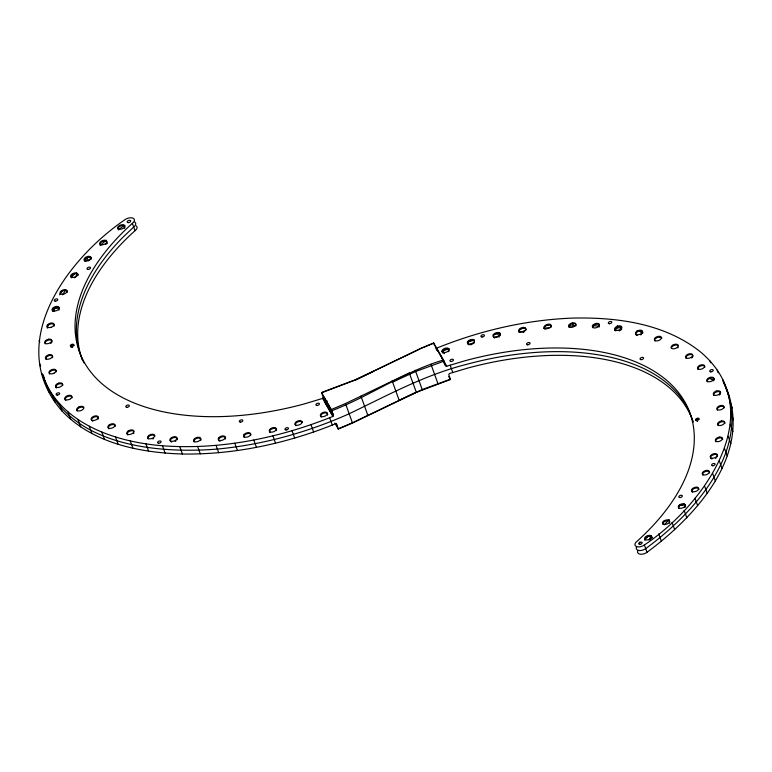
<?xml version="1.0" encoding="UTF-8"?>
<svg xmlns="http://www.w3.org/2000/svg" width="772" height="772" viewBox="0 0 772 772"><rect width="100%" height="100%" fill="white"/><g stroke="black" fill="none" stroke-linecap="round" stroke-linejoin="round"><path stroke-width="1.16" d="M692.986 421.425A226.196 126.811 -19.8 0 0 467.813 368.051L449.391 373.571L448.773 374.584L450.443 379.486L416.243 392.408L352.495 423.027L338.319 429.029L336.65 424.127L335.559 423.76C287.068 443.379 234.852 454.795 182.404 454.013C139.52 452.672 92.756 443.331 62.011 411.022C3.879 344.573 66.315 259.566 124.987 219.692A6.022 3.377 -19.8 0 1 133.122 218.225A6.022 3.377 -19.8 0 1 132.359 223.349A226.196 126.811 -19.8 0 0 95.844 377.884A226.196 126.811 -19.8 0 0 304.187 403.949L322.609 398.429L323.227 397.416L321.557 392.514L355.757 379.592L418.434 349.755M434.346 345.094L433.681 342.971L419.505 348.973L355.718 379.872L321.557 392.774M444.064 363.091L445.618 365.812L446.747 366.227L465.169 360.707A226.196 126.811 -19.8 0 1 673.512 386.782A226.196 126.811 -19.8 0 1 636.996 541.307A6.022 3.377 -19.8 0 0 636.244 546.441A6.022 3.377 -19.8 0 0 644.379 544.964C702.346 506.606 770.9 412.933 701.362 352.64C665.377 323.333 616.674 316.974 571.705 318.122C525.288 320.023 479.431 330.792 436.441 348.24L435.35 347.873M637.759 550.87A6.022 3.377 -19.8 0 0 640.2 554.171A6.022 3.377 -19.8 0 0 647.013 552.308C695.418 516.507 751.899 455.383 727.06 390.188M352.495 423.027L345.48 403.534L331.304 409.536L321.557 392.514M419.505 348.973L433.671 343.231M367.945 415.606L360.929 396.113L345.48 403.534M47.266 328.003L48.25 324.684M200.71 440.358L200.923 439.76A3.677 2.065 -19.8 0 0 198.694 438.052A3.677 2.065 -19.8 0 0 194.563 439.77L194.119 440.368A3.677 2.065 -19.8 0 0 194.187 441.999M225.356 438.998L225.578 438.399A3.677 2.065 -19.8 0 0 222.905 436.72A3.677 2.065 -19.8 0 0 218.775 439.007L218.553 439.606A3.677 2.065 -19.8 0 0 218.833 440.638M525.993 330.069L526.05 329.914A3.677 2.065 -19.8 0 0 522.924 328.283A3.677 2.065 -19.8 0 0 519.025 331.12L519.045 331.671A3.677 2.065 -19.8 0 0 519.788 332.51M551.227 327.077L551.382 326.662A3.677 2.065 -19.8 0 0 548.709 324.973A3.677 2.065 -19.8 0 0 544.578 327.27L544.356 327.859A3.677 2.065 -19.8 0 0 544.376 328.418M54.05 310.122L54.88 308.578L58.759 308.076M42.296 374.478C59.212 423.5 115.356 442.018 162.487 445.772C220.609 450.086 279.117 438.1 332.915 416.426L333.494 415.355L332.578 413.753L332.047 414.738L324.761 402.019L325.302 401.035L323.227 397.416M678.482 507.214L679.746 505.149M59.637 294.865L62.117 291.054M62.532 294.875L65.63 290.118M599.024 327.058L599.468 326.459M373.194 371.467L355.718 379.872M398.786 400.562L422.265 389.522L450.443 379.226M71.333 277.775L74.247 274.002M74.546 277.814L77.461 274.041M636.591 546.875A6.022 3.377 -19.8 0 0 638.666 550.465A6.022 3.377 -19.8 0 0 645.691 548.631C695.022 512.425 754.562 446.978 723.065 381.542M84.901 260.608L88.78 256.478M662.434 522.798L664.084 521.052M664.296 524.796L669.227 519.556M91.27 258.765L90.594 258.581L88.249 260.878L87.217 258.012L86.512 257.858M644.456 539.966L648.615 536.019M648.818 539.676L652.012 537.37M74.093 345.567A1.843 1.033 -19.8 0 0 73.967 345.325L71.642 345.335L70.734 346.966M698.959 419.119L697.309 419.128L695.939 420.122A1.843 1.033 -19.8 0 0 695.833 420.422M100.128 245.448L106.14 240.237M105.455 244.599L107.173 243.103M118.637 229.631L124.128 225.395L124.823 227.306M621.412 328.09L618.015 327.695L615.265 329.702A3.696 2.075 -19.8 0 1 614.618 330.252M333.494 415.355L331.825 410.714C370.077 396.007 403.988 371.708 443.427 359.993L445.618 365.812M360.929 396.113L409.228 372.915L416.282 392.128L352.534 422.747L338.329 428.769M391.771 381.069L392.601 382.092L415.761 371.467L443.948 361.161M436.498 350.141L437.27 349.812L436.267 349.475M441.565 351.511L448.831 348.732M324.761 402.019L327.222 400.977M467.745 342.131L474.384 340.018M469.878 344.65L473.197 343.588M493.163 334.758L500.005 333.041M494.196 337.625L498.799 336.399M520.28 328.804L524.989 328.013M518.958 332.066L524.844 331.082M547.232 324.896L549.567 324.626M543.613 328.303L550.6 327.492M568.935 326.093L575.864 325.794M592.394 325.736L599.255 326.102M695.591 501.877L696.344 501.983M637.045 330.773L642.632 331.999M443.543 362.193L444.556 362.522L434.848 345.547M659.539 336.91L661.797 337.721M123.838 225.26L125.006 225.791M433.681 342.971L443.427 359.993M436.441 348.24L446.747 366.227M448.725 376.475L450.443 379.486M323.487 398.14L332.819 414.41L331.159 409.826L323.883 397.107L325.533 401.701M322.609 398.429L332.915 416.426M335.473 423.519L337.152 426.453L336.09 423.5M334.884 423.027L338.319 429.029M467.928 344.148L467.668 343.675A3.677 2.065 -19.8 0 1 470.167 340.684A3.677 2.065 -19.8 0 1 474.384 340.877M449.265 349.948L449.005 349.475A3.677 2.065 -19.8 0 0 444.778 349.282A3.677 2.065 -19.8 0 0 442.279 352.264M302.257 422.573L302.006 422.12A3.677 2.065 -19.8 0 0 298.243 421.753A3.677 2.065 -19.8 0 0 295.271 424.359L295.29 424.909A3.677 2.065 -19.8 0 0 296.023 425.748M331.304 409.536L331.825 410.714M415.268 370.29L422.284 389.783M729.704 397.522L722.881 379.824M430.94 364.23L437.956 383.723M729.694 401.093L732.338 408.427M717.178 370.068L718.163 372.818M730.756 412.46L733.4 419.804M709.989 360.978L710.645 362.821M730.244 424.224L732.889 431.558M728.16 436.286L730.804 443.62M724.522 448.571L727.166 455.914M719.35 461.009L721.984 468.343M696.875 419.312L697.56 421.222M696.479 419.543L697.164 421.454M712.672 473.497L715.316 480.84M704.547 485.964L707.191 493.298M640.384 331.4L640.673 332.201M695.022 498.316L697.666 505.66M684.166 510.475L686.81 517.819M617.33 325.784L618.015 327.695M672.045 522.354L674.689 529.698M658.757 533.877L661.401 541.22M649.792 536.183L650.478 538.094M572.467 322.937L573.499 325.803M644.379 544.964L647.013 552.308M639.534 542.205L639.824 543.005M497.766 333.533L499.088 337.2M450.134 365.127L452.778 372.461M443.253 350.797L444.286 353.663M442.134 358.266L443.196 361.209M392.601 382.092L399.105 400.147M329.673 417.797L332.317 425.14M310.991 424.716L313.635 432.05M292.028 430.757L294.672 438.091M272.921 435.871L275.565 443.215M253.805 440.04L256.449 447.374M234.804 443.215L237.448 450.558M216.044 445.386L218.688 452.73M132.359 223.349L135.004 230.693A226.196 126.811 -19.8 0 0 82.45 360.119M197.661 446.544L200.295 453.878M179.77 446.67L182.404 454.013M162.487 445.772L165.131 453.106M89.899 256.671L90.594 258.581M145.956 443.842L148.591 451.186M130.256 440.908L132.9 448.252M115.52 436.981L118.164 444.325M72.085 345.152L72.771 347.062M71.642 345.335L72.327 347.246M71.246 345.567L71.931 347.477M101.836 432.098L104.481 439.442M53.355 308.211L54.339 310.923M89.301 426.279L91.945 433.623M77.991 419.572L80.635 426.916M67.994 412.026L70.638 419.36M39.111 340.442L39.768 342.276M59.367 403.679L62.011 411.022M52.187 394.598L54.822 401.932M39.661 363.573L40.655 366.324M46.474 384.842L49.118 392.176M43.357 375.269L44.94 381.812M42.566 373.783C64.172 445 154.661 454.119 217.366 449.063C262.924 444.778 307.555 432.378 349.282 413.715C387.496 395.37 425.092 374.796 466.491 364.374A226.196 126.811 -19.8 0 1 693.053 422.245M493.366 336.775L493.347 336.225A3.677 2.065 -19.8 0 1 496.772 333.494A3.677 2.065 -19.8 0 1 500.343 334.459L500.372 335.019A3.677 2.065 -19.8 0 1 500.15 335.617M269.592 431.799L269.573 431.249A3.677 2.065 -19.8 0 1 272.998 428.518A3.677 2.065 -19.8 0 1 276.569 429.493L276.588 430.043A3.677 2.065 -19.8 0 1 276.376 430.641M250.9 435.051L250.89 434.597A3.677 2.065 -19.8 0 0 247.773 433.526A3.677 2.065 -19.8 0 0 244.106 435.755L243.884 436.354A3.677 2.065 -19.8 0 0 244.164 437.386M83.974 362.908A226.196 126.811 -19.8 0 1 123.25 236.936L133.681 227.026A6.022 3.377 -19.8 0 0 134.743 222.066M136.335 225.935A6.022 3.377 -19.8 0 1 135.004 230.693M714.37 379.255A3.696 2.075 -19.8 0 1 710.298 377.855M684.368 504.57A3.696 2.075 -19.8 0 1 680.846 505.178M124.784 227.808A3.677 2.065 -19.8 0 1 124.34 228.406M118.743 229.815A3.677 2.065 -19.8 0 1 119.66 226.408A3.677 2.065 -19.8 0 1 124.726 226.177M106.999 243.006A3.677 2.065 -19.8 0 1 106.661 243.614M100.543 245.129A3.677 2.065 -19.8 0 1 102.165 241.665A3.677 2.065 -19.8 0 1 106.97 241.906M270.325 432.648A3.677 2.065 -19.8 0 1 269.853 432.281M327.453 415.162A3.677 2.065 -19.8 0 0 324.549 412.933A3.677 2.065 -19.8 0 0 320.67 416.32L320.93 416.793A3.677 2.065 -19.8 0 0 321.413 417.16M219.981 441.237A3.677 2.065 -19.8 0 1 219.316 441.005M54.059 326.102A3.677 2.065 -19.8 0 0 52.042 323.806L51.145 323.883A3.677 2.065 -19.8 0 0 47.536 327.743M59.193 309.543A3.677 2.065 -19.8 0 1 58.759 310.141M53.152 311.55A3.677 2.065 -19.8 0 1 52.805 309.254A3.677 2.065 -19.8 0 1 56.288 307.324L57.176 307.246A3.677 2.065 -19.8 0 1 59.396 308.395M67.386 292.173A3.677 2.065 -19.8 0 0 65.958 290.542L65.147 290.465A3.677 2.065 -19.8 0 0 61.316 291.893A3.677 2.065 -19.8 0 0 60.641 294.402M84.36 260.54A3.677 2.065 -19.8 0 1 87.873 257.279A3.677 2.065 -19.8 0 1 91.366 258.881M85.055 261.399A3.677 2.065 -19.8 0 1 84.592 261.023M98.498 418.366A3.677 2.065 -19.8 0 1 98.276 418.964M92.901 421.194A3.677 2.065 -19.8 0 1 92.235 420.962M91.492 420.122A3.677 2.065 -19.8 0 1 92.775 417.816L93.557 417.343A3.677 2.065 -19.8 0 1 98.478 417.806M78.088 275.392A3.677 2.065 -19.8 0 0 76.66 273.761L75.849 273.684A3.677 2.065 -19.8 0 0 72.018 275.112A3.677 2.065 -19.8 0 0 71.342 277.621M51.821 342.237A3.677 2.065 -19.8 0 0 48.916 340.018L47.989 340.249A3.677 2.065 -19.8 0 0 45.297 343.878M51.377 342.836A3.677 2.065 -19.8 0 1 50.74 343.395M52.515 357.725A3.677 2.065 -19.8 0 0 49.601 355.506L48.684 355.738A3.677 2.065 -19.8 0 0 45.992 359.366M177.27 439.21A3.677 2.065 -19.8 0 1 177.049 439.799M175.977 440.957A3.677 2.065 -19.8 0 1 175.186 441.439M171.673 442.038A3.677 2.065 -19.8 0 1 171.008 441.806M170.274 440.966A3.677 2.065 -19.8 0 1 170.467 439.808L170.911 439.21A3.677 2.065 -19.8 0 1 174.597 437.521A3.677 2.065 -19.8 0 1 177.251 438.65M153.628 438.496A3.677 2.065 -19.8 0 1 152.837 438.969M148.176 438.978A3.677 2.065 -19.8 0 1 150.415 435.514A3.677 2.065 -19.8 0 1 154.902 436.19M133.952 433.005A3.677 2.065 -19.8 0 1 133.508 433.603M127.901 435.012A3.677 2.065 -19.8 0 1 127.805 432.416L128.441 431.857A3.677 2.065 -19.8 0 1 133.884 431.374M115.279 426.26A3.677 2.065 -19.8 0 0 113.465 424.571A3.677 2.065 -19.8 0 0 109.556 425.71L108.92 426.26A3.677 2.065 -19.8 0 0 108.273 428.016M109.016 428.856A3.677 2.065 -19.8 0 1 108.534 428.489M77.296 411.071A3.677 2.065 -19.8 0 1 78.319 408.291L79.101 407.809A3.677 2.065 -19.8 0 1 83.762 407.809M72.105 397.802A3.677 2.065 -19.8 0 0 68.052 396.403L67.164 396.769A3.677 2.065 -19.8 0 0 65.099 399.558M65.842 400.398A3.677 2.065 -19.8 0 1 65.359 400.031M56.346 371.776A3.677 2.065 -19.8 0 0 53.21 370.155L52.293 370.386A3.677 2.065 -19.8 0 0 49.601 374.015M62.831 385.392A3.677 2.065 -19.8 0 0 58.778 384.002L57.89 384.369A3.677 2.065 -19.8 0 0 55.825 387.148M56.568 387.998A3.677 2.065 -19.8 0 1 56.086 387.631M669.787 522.673A3.677 2.065 -19.8 0 1 669.449 523.271M662.974 524.362A3.677 2.065 -19.8 0 1 664.171 521.804A3.677 2.065 -19.8 0 1 668.079 520.685L668.822 520.839A3.677 2.065 -19.8 0 1 669.758 521.573M494.775 337.846A3.677 2.065 -19.8 0 1 493.626 337.258M474.452 342.507A3.677 2.065 -19.8 0 1 474.008 343.106M471.702 344.505A3.677 2.065 -19.8 0 1 470.775 344.737M469.067 344.746A3.677 2.065 -19.8 0 1 468.401 344.515M545.119 329.258A3.677 2.065 -19.8 0 1 544.636 328.891M449.063 351.096A3.677 2.065 -19.8 0 1 448.619 351.694M443.022 353.103A3.677 2.065 -19.8 0 1 442.539 352.736M722.679 439.558A3.677 2.065 -19.8 0 0 719.552 437.927L718.626 438.158A3.677 2.065 -19.8 0 0 715.933 441.787M717.323 456.715A3.677 2.065 -19.8 0 0 715.306 454.409L714.409 454.496A3.677 2.065 -19.8 0 0 710.8 458.356M716.242 457.864A3.677 2.065 -19.8 0 1 715.461 458.346M711.948 458.944A3.677 2.065 -19.8 0 1 711.282 458.713M709.574 472.898A3.677 2.065 -19.8 0 0 707.335 471.19L706.448 471.267A3.677 2.065 -19.8 0 0 702.829 475.127M685.575 506.297A3.677 2.065 -19.8 0 0 684.233 504.627L683.432 504.531A3.677 2.065 -19.8 0 0 679.582 505.901A3.677 2.065 -19.8 0 0 678.81 508.43M685.333 506.895A3.677 2.065 -19.8 0 1 684.87 507.484M678.241 347.294A3.677 2.065 -19.8 0 1 677.797 347.892M671.457 348.462A3.677 2.065 -19.8 0 1 672.103 346.705L672.74 346.155A3.677 2.065 -19.8 0 1 678.183 345.663M576.037 325.302A3.677 2.065 -19.8 0 0 573.355 323.622A3.677 2.065 -19.8 0 0 569.234 325.909L569.012 326.508A3.677 2.065 -19.8 0 0 569.292 327.54M698.872 489.68A3.677 2.065 -19.8 0 0 697.444 488.049L696.643 487.972A3.677 2.065 -19.8 0 0 691.876 491.436M692.609 492.275A3.677 2.065 -19.8 0 1 692.137 491.909M724.223 407.934A3.677 2.065 -19.8 0 0 721.096 406.313L720.17 406.545A3.677 2.065 -19.8 0 0 717.487 410.173M724.918 423.423A3.677 2.065 -19.8 0 0 721.781 421.802L720.865 422.033A3.677 2.065 -19.8 0 0 718.172 425.661M592.684 327.618A3.677 2.065 -19.8 0 1 592.886 326.469L593.33 325.871A3.677 2.065 -19.8 0 1 599.41 324.829M621.817 328.92A3.677 2.065 -19.8 0 1 620.736 330.069M619.955 330.551A3.677 2.065 -19.8 0 1 619.067 330.918M615.776 330.918A3.677 2.065 -19.8 0 1 615.236 328.93L615.67 328.332A3.677 2.065 -19.8 0 1 621.759 327.289M642.787 332.655A3.677 2.065 -19.8 0 1 642.574 333.253M641.493 334.411A3.677 2.065 -19.8 0 1 640.702 334.884M637.189 335.482A3.677 2.065 -19.8 0 1 636.524 335.26M636.051 334.894A3.677 2.065 -19.8 0 1 638.29 331.429A3.677 2.065 -19.8 0 1 642.767 332.095M523.966 332.143A3.677 2.065 -19.8 0 1 523.078 332.51M654.936 341.041A3.677 2.065 -19.8 0 1 655.322 338.821L655.959 338.261A3.677 2.065 -19.8 0 1 661.662 338.252M692.918 356.23A3.677 2.065 -19.8 0 1 692.696 356.818M692.252 357.417A3.677 2.065 -19.8 0 1 691.615 357.976M686.173 358.459A3.677 2.065 -19.8 0 1 687.196 355.68L687.977 355.197A3.677 2.065 -19.8 0 1 692.899 355.67M704.855 367.26A3.677 2.065 -19.8 0 0 699.924 366.237L699.133 366.719A3.677 2.065 -19.8 0 0 698.12 369.498M720.392 393.884A3.677 2.065 -19.8 0 0 716.561 391.896L715.673 392.263A3.677 2.065 -19.8 0 0 713.868 395.525M719.948 394.482A3.677 2.065 -19.8 0 1 719.321 395.042M714.129 379.67A3.677 2.065 -19.8 0 0 710.076 378.28L709.188 378.647A3.677 2.065 -19.8 0 0 707.384 381.908M713.907 380.268A3.677 2.065 -19.8 0 1 713.473 380.866M651.732 538.451A3.677 2.065 -19.8 0 0 651.192 536.453L650.526 536.222A3.677 2.065 -19.8 0 0 646.232 537.302A3.677 2.065 -19.8 0 0 645.209 540.091M650.651 539.599A3.677 2.065 -19.8 0 1 649.87 540.082M200.633 438.959L200.421 439.558A3.677 2.065 -19.8 0 1 195.847 441.864A3.677 2.065 -19.8 0 1 193.83 439.567L194.274 438.969A3.677 2.065 -19.8 0 1 198.404 437.251A3.677 2.065 -19.8 0 1 200.633 438.959M218.486 438.207L218.264 438.805A3.677 2.065 -19.8 0 0 220.937 440.484A3.677 2.065 -19.8 0 0 225.067 438.197L225.289 437.599A3.677 2.065 -19.8 0 0 222.616 435.919A3.677 2.065 -19.8 0 0 218.486 438.207M243.817 434.954L243.595 435.553A3.677 2.065 -19.8 0 0 246.731 437.174A3.677 2.065 -19.8 0 0 250.62 434.346L250.601 433.796A3.677 2.065 -19.8 0 0 247.494 432.725A3.677 2.065 -19.8 0 0 243.817 434.954M525.761 329.113L525.539 329.712A3.677 2.065 -19.8 0 1 521.872 331.941A3.677 2.065 -19.8 0 1 518.755 330.87L518.736 330.31A3.677 2.065 -19.8 0 1 522.634 327.482A3.677 2.065 -19.8 0 1 525.761 329.113M544.289 326.459L544.067 327.058A3.677 2.065 -19.8 0 0 546.75 328.747A3.677 2.065 -19.8 0 0 550.87 326.459L551.092 325.861A3.677 2.065 -19.8 0 0 548.419 324.172A3.677 2.065 -19.8 0 0 544.289 326.459M568.945 325.108L568.723 325.707A3.677 2.065 -19.8 0 0 570.962 327.405A3.677 2.065 -19.8 0 0 575.082 325.697L575.526 325.099A3.677 2.065 -19.8 0 0 573.509 322.792A3.677 2.065 -19.8 0 0 568.945 325.108M154.419 436.537L153.975 437.135A3.677 2.065 -19.8 0 1 148.031 438.313A3.677 2.065 -19.8 0 1 150.887 434.453A3.677 2.065 -19.8 0 1 154.419 436.537M170.622 438.409L170.178 439.007A3.677 2.065 -19.8 0 0 171.78 441.294A3.677 2.065 -19.8 0 0 176.325 439.596L176.759 438.998A3.677 2.065 -19.8 0 0 175.167 436.72A3.677 2.065 -19.8 0 0 170.622 438.409M593.041 325.06L592.597 325.659A3.677 2.065 -19.8 0 0 594.189 327.946A3.677 2.065 -19.8 0 0 598.734 326.247L599.178 325.649A3.677 2.065 -19.8 0 0 597.586 323.372A3.677 2.065 -19.8 0 0 593.041 325.06M615.39 327.531L614.946 328.119A3.677 2.065 -19.8 0 0 618.468 330.204A3.677 2.065 -19.8 0 0 621.335 326.353A3.677 2.065 -19.8 0 0 615.39 327.531M97.552 418.752L96.915 419.312A3.677 2.065 -19.8 0 1 91.945 420.161A3.677 2.065 -19.8 0 1 92.486 417.015L93.267 416.533A3.677 2.065 -19.8 0 1 97.446 416.166A3.677 2.065 -19.8 0 1 97.552 418.752M109.267 424.909L108.63 425.459A3.677 2.065 -19.8 0 0 109.035 428.19A3.677 2.065 -19.8 0 0 113.696 427.205L114.333 426.646A3.677 2.065 -19.8 0 0 113.918 423.925A3.677 2.065 -19.8 0 0 109.267 424.909M128.152 431.056L127.515 431.616A3.677 2.065 -19.8 0 0 129.686 434.482A3.677 2.065 -19.8 0 0 133.797 430.882A3.677 2.065 -19.8 0 0 128.152 431.056M641.841 333.05L641.204 333.6A3.677 2.065 -19.8 0 1 635.559 333.784A3.677 2.065 -19.8 0 1 639.679 330.184A3.677 2.065 -19.8 0 1 641.841 333.05M655.669 337.46L655.032 338.011A3.677 2.065 -19.8 0 0 655.438 340.742A3.677 2.065 -19.8 0 0 660.089 339.757L660.726 339.197A3.677 2.065 -19.8 0 0 660.321 336.476A3.677 2.065 -19.8 0 0 655.669 337.46M672.451 345.345L671.814 345.904A3.677 2.065 -19.8 0 0 671.91 348.5A3.677 2.065 -19.8 0 0 676.089 348.124L676.87 347.651A3.677 2.065 -19.8 0 0 677.411 344.495A3.677 2.065 -19.8 0 0 672.451 345.345M70.513 398.748L69.731 399.23A3.677 2.065 -19.8 0 1 65.07 399.23A3.677 2.065 -19.8 0 1 66.874 395.968L67.762 395.602A3.677 2.065 -19.8 0 1 71.535 395.968A3.677 2.065 -19.8 0 1 70.513 398.748M78.821 407.008L78.03 407.491A3.677 2.065 -19.8 0 0 77.229 410.472A3.677 2.065 -19.8 0 0 81.668 410.27L82.459 409.787A3.677 2.065 -19.8 0 0 83.26 406.805A3.677 2.065 -19.8 0 0 78.821 407.008M687.688 354.396L686.906 354.879A3.677 2.065 -19.8 0 0 686.096 357.861A3.677 2.065 -19.8 0 0 690.544 357.648L691.326 357.175A3.677 2.065 -19.8 0 0 692.137 354.194A3.677 2.065 -19.8 0 0 687.688 354.396M699.635 365.436L698.843 365.909A3.677 2.065 -19.8 0 0 697.83 368.698A3.677 2.065 -19.8 0 0 701.594 369.055L702.481 368.688A3.677 2.065 -19.8 0 0 704.286 365.426A3.677 2.065 -19.8 0 0 699.635 365.436M53.972 373.204L53.085 373.571A3.677 2.065 -19.8 0 1 49.051 372.731A3.677 2.065 -19.8 0 1 52.004 369.576L52.921 369.344A3.677 2.065 -19.8 0 1 56.038 370.415A3.677 2.065 -19.8 0 1 53.972 373.204M58.489 383.192L57.601 383.568A3.677 2.065 -19.8 0 0 55.642 386.598A3.677 2.065 -19.8 0 0 59.569 387.187L60.457 386.82A3.677 2.065 -19.8 0 0 62.416 383.78A3.677 2.065 -19.8 0 0 58.489 383.192M709.786 377.479L708.908 377.846A3.677 2.065 -19.8 0 0 706.94 380.876A3.677 2.065 -19.8 0 0 710.867 381.464L711.755 381.098A3.677 2.065 -19.8 0 0 713.724 378.058A3.677 2.065 -19.8 0 0 709.786 377.479M716.271 391.095L715.383 391.462A3.677 2.065 -19.8 0 0 713.328 394.241A3.677 2.065 -19.8 0 0 716.435 395.312L717.352 395.081A3.677 2.065 -19.8 0 0 720.305 391.925A3.677 2.065 -19.8 0 0 716.271 391.095M51.02 327.309L50.093 327.54A3.677 2.065 -19.8 0 1 46.967 325.909A3.677 2.065 -19.8 0 1 50.855 323.082L51.753 323.005A3.677 2.065 -19.8 0 1 53.992 324.703A3.677 2.065 -19.8 0 1 51.02 327.309M48.626 339.217L47.7 339.448A3.677 2.065 -19.8 0 0 44.708 342.324A3.677 2.065 -19.8 0 0 47.864 343.665L48.781 343.434A3.677 2.065 -19.8 0 0 51.772 340.548A3.677 2.065 -19.8 0 0 48.626 339.217M49.312 354.705L48.395 354.937A3.677 2.065 -19.8 0 0 45.403 357.812A3.677 2.065 -19.8 0 0 48.549 359.154L49.476 358.922A3.677 2.065 -19.8 0 0 52.467 356.046A3.677 2.065 -19.8 0 0 49.312 354.705M720.807 405.503L719.88 405.734A3.677 2.065 -19.8 0 0 716.898 408.62A3.677 2.065 -19.8 0 0 720.044 409.961L720.961 409.729A3.677 2.065 -19.8 0 0 723.953 406.844A3.677 2.065 -19.8 0 0 720.807 405.503M721.502 421.001L720.575 421.232A3.677 2.065 -19.8 0 0 717.584 424.108A3.677 2.065 -19.8 0 0 720.739 425.449L721.656 425.218A3.677 2.065 -19.8 0 0 724.647 422.332A3.677 2.065 -19.8 0 0 721.502 421.001M719.263 437.126L718.336 437.357A3.677 2.065 -19.8 0 0 715.364 439.953A3.677 2.065 -19.8 0 0 717.603 441.661L718.5 441.584A3.677 2.065 -19.8 0 0 722.389 438.757A3.677 2.065 -19.8 0 0 719.263 437.126M63.207 294.19L62.31 294.277A3.677 2.065 -19.8 0 1 60.293 291.97A3.677 2.065 -19.8 0 1 64.858 289.664L65.668 289.741A3.677 2.065 -19.8 0 1 66.874 291.961A3.677 2.065 -19.8 0 1 63.207 294.19M56.887 306.436L55.999 306.523A3.677 2.065 -19.8 0 0 52.187 309.051A3.677 2.065 -19.8 0 0 54.339 311.048L55.237 310.971A3.677 2.065 -19.8 0 0 59.048 308.443A3.677 2.065 -19.8 0 0 56.887 306.436M715.017 453.608L714.119 453.685A3.677 2.065 -19.8 0 0 710.308 456.223A3.677 2.065 -19.8 0 0 712.469 458.221L713.367 458.143A3.677 2.065 -19.8 0 0 717.178 455.605A3.677 2.065 -19.8 0 0 715.017 453.608M707.046 470.389L706.158 470.466A3.677 2.065 -19.8 0 0 702.481 472.696A3.677 2.065 -19.8 0 0 703.688 474.925L704.498 475.002A3.677 2.065 -19.8 0 0 709.063 472.686A3.677 2.065 -19.8 0 0 707.046 470.389M76.37 272.96L75.559 272.883A3.677 2.065 -19.8 0 0 71.188 274.89A3.677 2.065 -19.8 0 0 72.201 277.418L73.002 277.495A3.677 2.065 -19.8 0 0 77.383 275.488A3.677 2.065 -19.8 0 0 76.37 272.96M697.164 487.248L696.354 487.171A3.677 2.065 -19.8 0 0 691.973 489.178A3.677 2.065 -19.8 0 0 692.986 491.706L693.796 491.783A3.677 2.065 -19.8 0 0 698.178 489.766A3.677 2.065 -19.8 0 0 697.164 487.248M86.213 260.936L85.422 260.839A3.677 2.065 -19.8 0 1 85.953 257.105A3.677 2.065 -19.8 0 1 91.106 257.703A3.677 2.065 -19.8 0 1 86.213 260.936M683.944 503.817L683.143 503.73A3.677 2.065 -19.8 0 0 678.26 506.963A3.677 2.065 -19.8 0 0 683.413 507.561A3.677 2.065 -19.8 0 0 683.944 503.817M101.566 244.782L100.833 244.627A3.677 2.065 -19.8 0 1 102.02 240.796A3.677 2.065 -19.8 0 1 106.806 241.81A3.677 2.065 -19.8 0 1 101.566 244.782M668.533 520.038L667.79 519.874A3.677 2.065 -19.8 0 0 662.55 522.847A3.677 2.065 -19.8 0 0 667.346 523.87A3.677 2.065 -19.8 0 0 668.533 520.038M119.12 229.236L118.454 229.014A3.677 2.065 -19.8 0 1 120.364 225.125A3.677 2.065 -19.8 0 1 124.668 226.601A3.677 2.065 -19.8 0 1 119.12 229.236M650.902 535.652L650.236 535.421A3.677 2.065 -19.8 0 0 644.688 538.055A3.677 2.065 -19.8 0 0 648.991 539.541A3.677 2.065 -19.8 0 0 650.902 535.652M467.639 343.347L467.378 342.865A3.677 2.065 -19.8 0 1 470.331 339.719A3.677 2.065 -19.8 0 1 474.355 340.558L474.375 341.108A3.677 2.065 -19.8 0 1 471.412 343.704A3.677 2.065 -19.8 0 1 467.639 343.347M448.976 349.147L448.715 348.664A3.677 2.065 -19.8 0 0 442.829 349.513A3.677 2.065 -19.8 0 0 444.498 352.601A3.677 2.065 -19.8 0 0 448.976 349.147M320.641 415.992L320.38 415.519A3.677 2.065 -19.8 0 1 324.858 412.065A3.677 2.065 -19.8 0 1 326.537 415.143A3.677 2.065 -19.8 0 1 320.641 415.992M301.977 421.792L301.717 421.319A3.677 2.065 -19.8 0 0 297.953 420.952A3.677 2.065 -19.8 0 0 294.981 423.548L295 424.108A3.677 2.065 -19.8 0 0 299.034 424.947A3.677 2.065 -19.8 0 0 301.977 421.792M500.082 334.218L500.053 333.658A3.677 2.065 -19.8 0 0 496.483 332.693A3.677 2.065 -19.8 0 0 493.057 335.415L493.076 335.974A3.677 2.065 -19.8 0 0 496.647 336.949A3.677 2.065 -19.8 0 0 500.082 334.218M276.299 429.242L276.279 428.682A3.677 2.065 -19.8 0 0 272.709 427.717A3.677 2.065 -19.8 0 0 269.283 430.448L269.303 430.998A3.677 2.065 -19.8 0 0 272.873 431.973A3.677 2.065 -19.8 0 0 276.299 429.242M55.352 301.196A1.843 1.033 -19.8 0 0 57.736 299.468A1.843 1.033 -19.8 0 0 54.889 299.468A1.843 1.033 -19.8 0 0 55.352 301.196M158.675 443.244A1.843 1.033 -19.8 0 0 161.059 441.516A1.843 1.033 -19.8 0 0 158.202 441.516A1.843 1.033 -19.8 0 0 158.675 443.244M128.297 222.635A1.843 1.033 -19.8 0 0 130.68 220.898A1.843 1.033 -19.8 0 0 127.834 220.908A1.843 1.033 -19.8 0 0 128.297 222.635M57.244 395.1A1.843 1.033 -19.8 0 0 59.627 393.373A1.843 1.033 -19.8 0 0 56.781 393.373A1.843 1.033 -19.8 0 0 57.244 395.1M71.429 346.493A1.843 1.033 -19.8 0 0 73.813 344.766A1.843 1.033 -19.8 0 0 70.956 344.766A1.843 1.033 -19.8 0 0 71.429 346.493M88.133 269.418A1.843 1.033 -19.8 0 0 90.517 267.681A1.843 1.033 -19.8 0 0 87.67 267.681A1.843 1.033 -19.8 0 0 88.133 269.418M286.055 429.956A1.843 1.033 -19.8 0 0 288.438 428.228A1.843 1.033 -19.8 0 0 285.592 428.228A1.843 1.033 -19.8 0 0 286.055 429.956M126.917 407.327A1.843 1.033 -19.8 0 0 129.3 405.589A1.843 1.033 -19.8 0 0 126.444 405.599A1.843 1.033 -19.8 0 0 126.917 407.327M609.407 323.719A1.843 1.033 -19.8 0 0 611.791 321.992A1.843 1.033 -19.8 0 0 608.944 321.992A1.843 1.033 -19.8 0 0 609.407 323.719M639.785 544.337A1.843 1.033 -19.8 0 0 642.159 542.6A1.843 1.033 -19.8 0 0 639.312 542.61A1.843 1.033 -19.8 0 0 639.785 544.337M696.653 420.47A1.843 1.033 -19.8 0 0 699.036 418.742A1.843 1.033 -19.8 0 0 696.19 418.742A1.843 1.033 -19.8 0 0 696.653 420.47M679.949 497.554A1.843 1.033 -19.8 0 0 682.332 495.827A1.843 1.033 -19.8 0 0 679.476 495.827A1.843 1.033 -19.8 0 0 679.949 497.554M710.838 371.863A1.843 1.033 -19.8 0 0 713.222 370.135A1.843 1.033 -19.8 0 0 710.365 370.135A1.843 1.033 -19.8 0 0 710.838 371.863M712.73 465.767A1.843 1.033 -19.8 0 0 715.104 464.04A1.843 1.033 -19.8 0 0 712.257 464.04A1.843 1.033 -19.8 0 0 712.73 465.767M641.165 359.646A1.843 1.033 -19.8 0 0 643.549 357.909A1.843 1.033 -19.8 0 0 640.692 357.918A1.843 1.033 -19.8 0 0 641.165 359.646M482.027 337.007A1.843 1.033 -19.8 0 0 484.401 335.28A1.843 1.033 -19.8 0 0 481.554 335.28A1.843 1.033 -19.8 0 0 482.027 337.007M240.41 422.13A1.843 1.033 -19.8 0 0 242.794 420.402A1.843 1.033 -19.8 0 0 239.947 420.402A1.843 1.033 -19.8 0 0 240.41 422.13M527.672 344.833A1.843 1.033 -19.8 0 0 530.055 343.106A1.843 1.033 -19.8 0 0 527.199 343.106A1.843 1.033 -19.8 0 0 527.672 344.833M316.925 405.474A1.843 1.033 -19.8 0 0 319.425 403.804A1.843 1.033 -19.8 0 0 316.645 403.679A1.843 1.033 -19.8 0 0 316.925 405.474M450.954 361.499A1.843 1.033 -19.8 0 0 453.453 359.829A1.843 1.033 -19.8 0 0 450.674 359.704A1.843 1.033 -19.8 0 0 450.954 361.499"/></g></svg>
